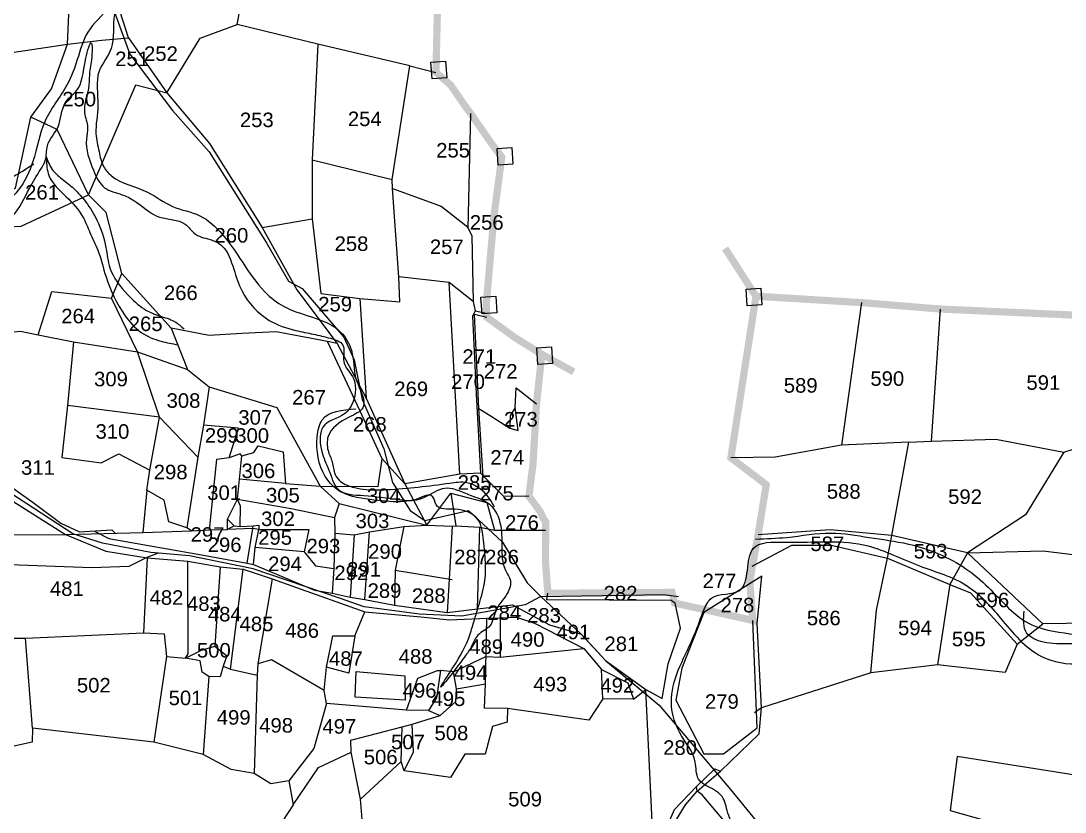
# Model space of a CAD drawing. Header units: inches. Extents: x 206739 to 240559, y 1587423 to 1599564.
# Drawn here: x 220236 to 221685, y 1591240 to 1592338 of the extents above; entities that cross this region are included whole.
import ezdxf
from ezdxf.enums import TextEntityAlignment as Align

# ---------------------------------------------------------------- set-up
doc = ezdxf.new("R2010")
doc.units = ezdxf.units.IN
doc.header["$MEASUREMENT"] = 0
doc.linetypes.add('DASHED2', pattern=[0.375, 0.25, -0.125])
for name, color, linetype in [('PLOT', 7, 'Continuous'), ('PLOT NO', 7, 'Continuous'), ('ROAD', 1, 'Continuous'), ('STREAM', 4, 'Continuous'), ('VILLAGE BOUNDARY STONES', 1, 'Continuous'), ('VILLAGE BOUNDRY', 5, 'Continuous')]:
    doc.layers.add(name, color=color, linetype=linetype)
doc.styles.get("Standard").update_dxf_attribs({"font": 'arial.ttf'})

msp = doc.modelspace()

# ---------------------------------------------------------------- linework, layer by layer
at = {"layer": 'PLOT'}
for points in [[(219994.03008, 1591948.24304), (220045.34164, 1591992.64253), (220109.02611, 1592046.48253), (220175.07118, 1592049.6308), (220236.36365, 1592052.88365), (220329.88607, 1592096.45128), (220395.46236, 1592249.14731), (220438.40459, 1592238.17044), (220484.75414, 1592314.0219), (220535.84231, 1592332.64435), (220558.5884, 1592454.21427), (220588.67436, 1592574.97973), (220717.11158, 1592585.50414), (220803.53967, 1592595.54834), (220811.9111, 1592605.03804), (220818.22971, 1592619.33506)], [(220414.93604, 1591714.40011), (220428.01071, 1591787.99952), (220397.47685, 1591878.91917), (220361.7239, 1591953.2828), (220376.09785, 1591987.35843), (220354.37892, 1592072.23863), (220329.88607, 1592096.45128), (220286.09831, 1592186.99541), (220249.59884, 1592204.38491), (220278.20794, 1592243.74145), (220300.68873, 1592305.60326), (220302.79247, 1592357.52222), (220285.63372, 1592391.61024), (220242.34334, 1592498.9917), (220070.87705, 1592492.25786)], [(220173.39057, 1592286.7251), (220300.68873, 1592305.60326), (220348.33429, 1592311.18957), (220385.10495, 1592314.45648), (220361.9523, 1592387.02585)], [(220775.38742, 1592275.67281), (220647.69851, 1592305.74121), (220535.84231, 1592332.64435)], [(220385.10495, 1592314.45648), (220438.40459, 1592238.17044), (220497.59589, 1592167.86043), (220570.53096, 1592051.33673), (220618.60475, 1591964.93646), (220674.62708, 1591890.13227), (220661.08313, 1591893.25842)], [(220647.69851, 1592305.74121), (220639.99268, 1592145.01777), (220640.18589, 1592063.25057), (220651.97749, 1591959.62199), (220706.13398, 1591952.67835), (220761.85701, 1591947.94237), (220760.22208, 1591982.64382)], [(220845.002, 1591708.81397), (220829.91089, 1591974.87308), (220760.22208, 1591982.64382), (220751.37363, 1592105.35699), (220750.87264, 1592117.65755), (220775.38742, 1592275.67281), (220811.79353, 1592266.48845)], [(220751.37363, 1592105.35699), (220818.8997, 1592080.86855), (220853.27133, 1592054.12271), (220856.29375, 1592050.34653), (220859.92188, 1592209.3594)], [(220008.62521, 1592086.94132), (220095.25369, 1592093.75916), (220107.63996, 1592070.58035), (220143.3678, 1592076.77585), (220173.62154, 1592086.11941), (220228.45658, 1592105.86478), (220249.59884, 1592204.38491)], [(220639.99268, 1592145.01777), (220750.87264, 1592117.65755)], [(220570.53096, 1592051.33673), (220640.18589, 1592063.25057)], [(220856.29375, 1592050.34653), (220861.37151, 1592039.56254), (220863.36095, 1591948.65515), (220829.91089, 1591974.87308)], [(220940.72914, 1591678.38199), (220905.86229, 1591677.82171), (220873.75661, 1591710.47599), (220845.002, 1591708.81397), (220768.78117, 1591695.39636), (220737.26002, 1591730.13639), (220706.76858, 1591796.5772), (220661.08313, 1591893.25842), (220590.27048, 1591906.43912), (220542.40477, 1591904.11592), (220497.22401, 1591901.42296), (220444.44459, 1591911.4415), (220376.09785, 1591987.35843)], [(220260.08456, 1591902.25808), (220279.02553, 1591962.18762), (220361.7239, 1591953.2828)], [(220706.13398, 1591952.67835), (220714.76787, 1591814.59716)], [(220863.36095, 1591948.65515), (220866.12935, 1591935.79383), (220881.62133, 1591932.56078)], [(221402.0597, 1591947.01611), (221374.15995, 1591748.98001)], [(220866.12935, 1591935.79383), (220862.66592, 1591928.19722), (220867.36931, 1591820.20449), (220873.75661, 1591710.47599)], [(220877.43252, 1591705.83389), (220871.22037, 1591800.12794), (220865.16027, 1591931.04244), (220882.26351, 1591926.78373)], [(221499.36063, 1591754.80138), (221511.70323, 1591938.05622)], [(219995.38109, 1591899.00564), (220076.52883, 1591918.95645), (220117.88813, 1591912.8529), (220159.53205, 1591914.42824), (220211.44911, 1591905.08824), (220235.60131, 1591907.24687), (220260.08456, 1591902.25808), (220308.93606, 1591892.57315), (220397.47685, 1591878.91917), (220467.27297, 1591854.23488), (220496.99743, 1591830.05299), (220590.78376, 1591801.66298), (220651.10417, 1591692.19513), (220677.53737, 1591668.43752), (220767.39089, 1591646.04833), (220799.26294, 1591637.98518), (220832.23181, 1591682.47166), (220882.28946, 1591669.67511), (220892.77194, 1591631.2889), (220904.52636, 1591631.12378), (220963.89585, 1591631.2301)], [(220444.44459, 1591911.4415), (220467.27297, 1591854.23488)], [(220308.93606, 1591892.57315), (220300.74937, 1591804.34123), (220292.83808, 1591731.96303), (220347.15841, 1591724.8436), (220371.64771, 1591737.01607), (220414.93604, 1591714.40011)], [(220674.62708, 1591890.13227), (220714.76787, 1591814.59716), (220768.78117, 1591695.39636), (220799.26294, 1591637.98518)], [(220496.99743, 1591830.05299), (220489.2072, 1591776.86875), (220481.40962, 1591732.53536), (220466.00836, 1591634.69264)], [(220921.54182, 1591801.65881), (220923.17108, 1591828.88032), (220951.23231, 1591806.37954)], [(220428.01071, 1591787.99952), (220300.74937, 1591804.34123)], [(220871.22037, 1591800.12794), (220888.22604, 1591789.32188), (220914.24016, 1591772.64378), (220925.58435, 1591769.75722), (220921.54182, 1591801.65881), (220914.65441, 1591789.68066), (220914.24016, 1591772.64378)], [(219902.51004, 1591797.01622), (219949.77062, 1591764.85663), (220005.10273, 1591749.90598), (220022.27155, 1591745.91257), (220087.24476, 1591727.84479), (220131.68489, 1591718.88533), (220157.88799, 1591719.69423), (220177.68566, 1591716.3839), (220194.61353, 1591711.03696), (220252.93282, 1591669.85052), (220291.40555, 1591640.75967), (220317.33227, 1591628.88553), (220362.15226, 1591631.91828), (220367.43385, 1591626.09149)], [(220428.01071, 1591787.99952), (220481.40962, 1591732.53536)], [(222673.58078, 1591786.87366), (222549.90477, 1591689.72287), (222429.05943, 1591620.33802), (222444.69718, 1591599.49313), (222291.94604, 1591494.13504), (222237.93195, 1591474.41269), (222218.925, 1591496.86235), (222204.36375, 1591513.55199), (222144.59579, 1591486.14351), (222058.80041, 1591483.02025), (221970.92904, 1591469.63778), (221889.19688, 1591475.63267), (221815.83425, 1591503.47168), (221653.90802, 1591501.43805), (221549.24955, 1591599.60802), (221444.39717, 1591623.81377), (221358.58976, 1591631.61112), (221258.69411, 1591624.91706)], [(220524.70627, 1591731.56666), (220538.02063, 1591772.85901), (220489.2072, 1591776.86875)], [(221467.85188, 1591753.43285), (221499.36063, 1591754.80138), (221588.32512, 1591757.30776), (221683.01701, 1591739.48172), (221775.47004, 1591768.8697)], [(220542.57377, 1591734.29398), (220559.25496, 1591738.9644), (220565.12609, 1591748.26519), (220599.58493, 1591739.80006), (220602.82826, 1591696.08257), (220539.02539, 1591701.90219)], [(221415.18035, 1591433.20379), (221423.13474, 1591520.48185), (221438.39017, 1591592.50488), (221444.39717, 1591623.81377), (221467.85188, 1591753.43285), (221374.15995, 1591748.98001), (221282.51355, 1591732.52138), (221220.88398, 1591731.77174)], [(220472.72764, 1591630.17713), (220497.26113, 1591631.82771), (220522.72168, 1591632.13792), (220522.47934, 1591646.64694), (220536.34664, 1591674.16163), (220539.02539, 1591701.90219), (220542.57377, 1591734.29398), (220540.21594, 1591736.97944), (220524.70627, 1591731.56666), (220507.35125, 1591729.28171), (220497.26113, 1591631.82771)], [(220651.10417, 1591692.19513), (220731.74861, 1591692.03847), (220737.26002, 1591730.13639)], [(221683.01701, 1591739.48172), (221629.5391, 1591652.43127), (221549.24955, 1591599.60802), (221524.53395, 1591555.6762), (221507.53501, 1591444.6054)], [(220410.44403, 1591686.69916), (220414.93604, 1591714.40011)], [(219428.08181, 1591599.69717), (219580.06236, 1591603.28868), (219652.34647, 1591605.79598), (219769.82617, 1591610.71642), (219976.76113, 1591616.84334), (220070.95772, 1591618.73126), (220092.61643, 1591619.51718), (220206.67533, 1591624.91257), (220297.7216, 1591625.08231), (220405.24732, 1591628.0019), (220472.72764, 1591630.17713), (220466.00836, 1591634.69264), (220441.23351, 1591642.94001), (220434.87749, 1591673.09244), (220410.44403, 1591686.69916), (220405.24732, 1591628.0019)], [(220602.82826, 1591696.08257), (220651.10417, 1591692.19513)], [(220210.90641, 1591680.44996), (220297.7216, 1591625.08231), (220353.90591, 1591602.29665), (220411.20533, 1591592.8638), (220467.6961, 1591588.08605), (220512.2929, 1591580.31516), (220544.17487, 1591576.93724), (220584.50239, 1591563.59922), (220713.18488, 1591517.86923), (220790.65649, 1591511.103), (220830.34388, 1591507.02424), (220882.41163, 1591509.37711), (220900.71638, 1591509.40213), (220923.28032, 1591510.65194), (220948.46726, 1591502.38479), (221016.68603, 1591467.09613), (221041.35743, 1591437.97851), (221078.00442, 1591419.53324), (221085.79789, 1591396.76223), (221102.73771, 1591410.36528), (221125.37707, 1591397.75029), (221134.09498, 1591445.94388), (221150.98738, 1591495.30984), (221143.71072, 1591530.07197), (221138.0103, 1591533.57456), (220965.56452, 1591534.56441), (220967.10067, 1591543.62038)], [(220522.47934, 1591646.64694), (220531.85013, 1591637.34671), (220540.13473, 1591636.54908), (220540.67195, 1591664.47578), (220536.34664, 1591674.16163)], [(220536.34664, 1591674.16163), (220610.9722, 1591661.37573), (220671.15894, 1591648.77524), (220671.40215, 1591626.93063), (220670.18374, 1591578.00754), (220667.88558, 1591543.88173)], [(220832.23181, 1591682.47166), (220839.56315, 1591637.47556)], [(220677.53737, 1591668.43752), (220671.15894, 1591648.77524)], [(220337.87547, 1591629.98683), (220357.96361, 1591619.87986), (220494.53393, 1591595.7676), (220549.93143, 1591585.63722), (220558.59811, 1591583.51245), (220643.1167, 1591547.85813), (220667.88558, 1591543.88173), (220692.87215, 1591538.31033), (220713.30517, 1591534.89284), (220754.11205, 1591526.9832), (220827.44039, 1591517.05435), (220869.18719, 1591522.18164), (220918.17016, 1591527.46441), (220969.23157, 1591500.05194), (221013.10563, 1591486.98523), (221031.83039, 1591467.08812), (221047.00149, 1591450.6521), (221102.73771, 1591410.36528)], [(220531.85013, 1591637.34671), (220522.72168, 1591632.13792)], [(220558.59811, 1591583.51245), (220561.0835, 1591607.30082), (220566.07473, 1591632.31274), (220557.49864, 1591633.3643), (220522.72168, 1591632.13792)], [(220540.13473, 1591636.54908), (220558.18541, 1591637.31968), (220566.21095, 1591638.28564), (220566.07473, 1591632.31274)], [(220549.93143, 1591585.63722), (220557.49864, 1591633.3643), (220558.18541, 1591637.31968)], [(220566.07473, 1591632.31274), (220635.50055, 1591631.97407), (220629.02303, 1591601.12797), (220561.0835, 1591607.30082)], [(220671.40215, 1591626.93063), (220698.24542, 1591625.01417), (220719.43592, 1591628.88565), (220767.37873, 1591636.42296), (220799.26294, 1591637.98518), (220834.34813, 1591636.89624), (220839.56315, 1591637.47556), (220872.77002, 1591635.39592), (220892.77194, 1591631.2889)], [(220713.30517, 1591534.89284), (220719.43592, 1591628.88565)], [(220767.37873, 1591636.42296), (220755.16535, 1591575.55467), (220754.11205, 1591526.9832)], [(220834.34813, 1591636.89624), (220830.01135, 1591563.44588), (220827.44039, 1591517.05435)], [(220869.18719, 1591522.18164), (220872.77002, 1591635.39592)], [(220698.24542, 1591625.01417), (220692.87215, 1591538.31033)], [(221549.24955, 1591599.60802), (221654.12221, 1591602.80417), (221796.546, 1591585.0781), (222066.80042, 1591564.46918), (222159.09881, 1591605.72192), (222266.4203, 1591573.40474), (222329.80415, 1591583.86891), (222429.05943, 1591620.33802)], [(220629.02303, 1591601.12797), (220644.6278, 1591581.93355), (220670.18374, 1591578.00754)], [(221250.67205, 1591581.23377), (221305.58562, 1591610.47859), (221360.05295, 1591610.44674), (221438.39017, 1591592.50488), (221524.53395, 1591555.6762), (221553.32339, 1591544.38201), (221618.04968, 1591472.90849), (221653.90802, 1591501.43805)], [(220411.20533, 1591592.8638), (220405.86401, 1591488.86105)], [(220464.49938, 1591453.74373), (220468.07193, 1591459.5008), (220467.6961, 1591588.08605)], [(220512.2929, 1591580.31516), (220504.81685, 1591470.4165)], [(220526.94343, 1591438.51386), (220544.17487, 1591576.93724)], [(220755.16535, 1591575.55467), (220834.21206, 1591562.86079)], [(220584.50239, 1591563.59922), (220564.43735, 1591445.75783)], [(221810.18163, 1590911.57551), (221720.52257, 1590931.63114), (221655.51392, 1590984.06978), (221510.99946, 1591016.35321), (221419.50261, 1591045.711), (221290.36411, 1591165.30525), (221263.39103, 1591166.64795), (221181.09433, 1591264.22157), (221174.34706, 1591268.96731), (221173.07949, 1591275.69558), (221198.65874, 1591300.31742), (221198.65874, 1591300.31742), (221206.52112, 1591296.85159), (221260.30916, 1591348.68266), (221263.44398, 1591384.58275), (221257.34347, 1591501.87219), (221263.62765, 1591567.65934), (221183.2658, 1591517.19861), (221152.91537, 1591439.72422), (221144.34291, 1591395.42943), (221183.6082, 1591320.99346), (221210.89784, 1591320.87542), (221257.34908, 1591356.96367), (221251.35225, 1591506.05634)], [(219974.85024, 1591515.02973), (219967.11483, 1591370.86417), (220029.95055, 1591365.39433), (220103.10868, 1591392.43537), (220137.04432, 1591469.76025), (220198.48086, 1591481.25951), (220242.45591, 1591481.55177), (220405.86401, 1591488.86105), (220434.64616, 1591487.31786), (220438.00684, 1591455.75296), (220420.27005, 1591337.32635), (220251.9841, 1591356.70409), (220242.45591, 1591481.55177)], [(220656.5032, 1591408.96649), (220659.97216, 1591440.97057), (220668.74728, 1591484.70576), (220699.24481, 1591484.80153), (220713.18488, 1591517.86923)], [(221043.11639, 1591397.33136), (221023.76688, 1591367.53119), (220910.81855, 1591383.76534), (220879.27844, 1591384.41339), (220880.48926, 1591418.08632), (220882.41163, 1591509.37711)], [(220900.71638, 1591509.40213), (220900.96226, 1591455.11585)], [(220699.24481, 1591484.80153), (220691.02358, 1591433.05398), (220659.97216, 1591440.97057)], [(220438.00684, 1591455.75296), (220464.49938, 1591453.74373), (220486.45953, 1591464.73929), (220504.81685, 1591470.4165), (220521.63953, 1591456.81248), (220516.46309, 1591442.34878), (220512.17995, 1591427.72645), (220496.48671, 1591428.18432), (220487.25029, 1591434.15786), (220484.84118, 1591449.86037), (220464.49938, 1591453.74373)], [(220835.89659, 1591434.81013), (220880.80899, 1591455.9846), (220900.96226, 1591455.11585), (221016.68603, 1591467.09613)], [(221618.04968, 1591472.90849), (221601.24796, 1591433.86927), (221507.53501, 1591444.6054), (221415.18035, 1591433.20379), (221263.44398, 1591384.58275), (221253.82826, 1591377.99872)], [(220801.63676, 1591381.04841), (220770.73715, 1591381.67946), (220659.75015, 1591390.61038), (220656.5032, 1591408.96649), (220583.82352, 1591451.44671), (220564.43735, 1591445.75783), (220563.55685, 1591429.88366), (220559.46445, 1591293.4967), (220527.56837, 1591299.22342), (220488.69046, 1591319.8355), (220420.27005, 1591337.32635)], [(220516.46309, 1591442.34878), (220526.94343, 1591438.51386), (220563.55685, 1591429.88366)], [(221085.79789, 1591396.76223), (221043.11639, 1591397.33136), (221041.35743, 1591437.97851)], [(220174.70167, 1591009.73945), (220355.96315, 1590983.59936), (220525.30893, 1590962.77254), (220573.76364, 1590954.26245), (220577.31565, 1590973.71339), (220609.45234, 1591090.35203), (220675.91215, 1591114.92206), (220684.82858, 1591140.44444), (220712.17774, 1591196.89101), (220707.14693, 1591258.21499), (220693.94758, 1591323.22022), (220693.59256, 1591339.79961), (220765.08274, 1591358.57871), (220778.67212, 1591362.28555), (220817.41732, 1591374.0568), (220839.54013, 1591393.55214), (220840.31178, 1591411.00011), (220835.89659, 1591434.81013), (220817.9621, 1591436.73284), (220812.67206, 1591398.81058), (220801.63676, 1591381.04841), (220817.41732, 1591374.0568)], [(220496.48671, 1591428.18432), (220488.69046, 1591319.8355)], [(220701.26722, 1591435.12628), (220768.73179, 1591429.15206), (220769.06137, 1591395.24708), (220699.71065, 1591399.36576), (220701.26722, 1591435.12628)], [(220770.73715, 1591381.67946), (220786.54119, 1591425.97245), (220814.01551, 1591436.49759), (220817.9621, 1591436.73284)], [(220675.91215, 1591114.92206), (220888.56527, 1591090.14868), (220907.46619, 1591119.6023), (221012.37532, 1591130.20596), (221113.83701, 1591178.54692), (221102.73771, 1591410.36528)], [(220840.31178, 1591411.00011), (220880.48926, 1591418.08632)], [(220659.75015, 1591390.61038), (220642.50671, 1591328.51766), (220607.86882, 1591283.46834), (220582.75598, 1591279.26455), (220559.46445, 1591293.4967)], [(220910.81855, 1591383.76534), (220910.31945, 1591364.85546), (220890.08924, 1591358.65), (220880.24631, 1591320.47782), (220851.66277, 1591320.481), (220831.81414, 1591288.28836), (220767.50744, 1591297.41482), (220763.51426, 1591310.14553), (220765.08274, 1591358.57871)], [(220251.9841, 1591356.70409), (220251.37986, 1591337.03437), (220022.17767, 1591286.50941), (219887.64967, 1591256.38869), (219720.68283, 1591182.82117), (219624.42624, 1591200.11257), (219482.9304, 1591264.94036), (219359.23788, 1591319.29672), (219340.25638, 1591300.22088), (219317.75921, 1591279.0376), (219295.70259, 1591183.2986), (219290.00021, 1591145.44642), (219271.2362, 1591132.76497), (219271.76592, 1591102.62263), (219272.92243, 1591085.651), (219271.58142, 1590945.71473), (219272.18988, 1590931.23212), (219227.09745, 1590918.69322), (219207.81896, 1590810.40038), (219201.64595, 1590739.50642), (219198.53542, 1590710.63455), (219149.88346, 1590706.91845)], [(220767.50744, 1591297.41482), (220780.39781, 1591323.61248), (220778.67212, 1591362.28555)], [(220607.86882, 1591283.46834), (220613.68455, 1591250.38122), (220648.9393, 1591301.81852), (220693.94758, 1591323.22022)], [(220763.51426, 1591310.14553), (220707.14693, 1591258.21499)], [(222021.27401, 1591127.45859), (222034.53436, 1591217.86592), (221965.38073, 1591237.28753), (221946.86002, 1591270.00356), (221716.25601, 1591288.42332), (221534.64554, 1591317.0481), (221525.00255, 1591242.41668), (221572.74354, 1591228.92522), (221602.87211, 1591118.40123), (221659.98738, 1591115.14315), (221869.99711, 1591110.91987)], [(221173.07949, 1591275.69558), (221142.42577, 1591243.2318), (221113.83701, 1591178.54692), (221157.76582, 1591250.39209), (221174.34706, 1591268.96731), (221206.52112, 1591296.85159)], [(220613.68455, 1591250.38122), (220597.71227, 1591226.15654), (220633.805, 1591142.98999), (220684.82858, 1591140.44444)]]:
    msp.add_lwpolyline(points, dxfattribs=at)
at = {"layer": 'ROAD'}
for points in [[(220354.86029, 1592380.73708), (220387.20365, 1592291.77591), (220446.22696, 1592213.58475), (220497.03565, 1592156.03492), (220576.84017, 1592030.03385), (220606.96245, 1591976.68652), (220626.04821, 1591966.34836), (220684.10401, 1591899.26074), (220698.4464, 1591867.75971), (220709.48353, 1591812.56874), (220739.5492, 1591743.95736), (220751.47717, 1591697.45774), (220776.01871, 1591658.47668), (220796.10166, 1591644.48694), (220857.07742, 1591658.67168), (220904.19054, 1591614.72), (220938.29128, 1591557.96733), (220957.04393, 1591539.42813), (221127.99393, 1591542.12234), (221148.0531, 1591539.14528)], [(220957.04393, 1591539.42813), (220935.33858, 1591527.87379), (220847.82113, 1591512.12509), (220788.89955, 1591514.7657), (220712.02235, 1591525.11713), (220677.87103, 1591536.68168), (220558.36986, 1591577.5329), (220470.0463, 1591595.55013), (220416.36147, 1591600.15413), (220348.92397, 1591613.00998), (220307.77166, 1591626.09049), (220187.60639, 1591704.17906)], [(219408.32655, 1591463.60168), (219531.85589, 1591462.74689), (219584.8221, 1591471.31042), (219655.25302, 1591517.02728), (219751.86838, 1591538.82039), (219788.11008, 1591555.29182), (219915.8048, 1591571.06408), (220045.01473, 1591588.57497), (220208.22421, 1591584.26276), (220334.06908, 1591579.48329), (220386.2643, 1591581.45789), (220411.16805, 1591593.79999), (220426.69978, 1591599.77549)], [(220957.04393, 1591539.42813), (221013.10563, 1591486.98523), (221047.00149, 1591450.6521), (221121.20207, 1591388.31523), (221220.26422, 1591271.52836), (221294.93828, 1591180.40517), (221358.62409, 1591114.98661), (221442.21838, 1591054.51481), (221509.27888, 1591022.03724), (221579.84651, 1590954.71417), (221619.34206, 1590911.82268), (221665.6363, 1590879.71579)]]:
    msp.add_lwpolyline(points, dxfattribs=at)
at = {"layer": 'STREAM'}
for points in [[(220749.40155, 1593853.67805), (220740.7591, 1593819.06484), (220733.79238, 1593787.38257), (220728.9919, 1593768.51799), (220695.06044, 1593736.20714), (220679.45308, 1593727.62121), (220666.7889, 1593700.23688), (220646.3642, 1593679.82294), (220632.79686, 1593658.71012), (220611.34823, 1593642.91721), (220594.24133, 1593597.46591), (220572.0643, 1593565.16528), (220555.7001, 1593530.26482), (220543.33047, 1593502.76956), (220491.13868, 1593453.76057), (220454.28314, 1593411.06482), (220428.77256, 1593382.44683), (220399.36513, 1593351.52238), (220374.08126, 1593326.13601), (220332.70255, 1593278.24978), (220295.28597, 1593221.51461), (220276.65225, 1593197.71362), (220268.25063, 1593161.34954), (220241.18776, 1593139.96751), (220229.27051, 1593100.49672), (220204.56812, 1593061.26767), (220201.75191, 1593010.17518), (220137.17419, 1592962.50147), (220071.46001, 1592939.95453), (220031.86094, 1592926.31997), (219928.19858, 1592887.9467), (219817.54941, 1592837.68799), (219744.16986, 1592819.87669), (219641.60268, 1592756.97394), (219595.63916, 1592709.38687), (219569.87491, 1592682.40033), (219509.66286, 1592675.83708), (219447.80665, 1592623.55052), (219367.04722, 1592575.35823), (219276.9368, 1592564.17913), (219209.07921, 1592537.88325), (219121.37052, 1592512.01533), (219011.29944, 1592453.39482), (218957.19865, 1592416.38333), (218885.0345, 1592374.18642), (218823.03473, 1592315.28853), (218799.95259, 1592266.88285), (218771.71643, 1592223.52199), (218758.10332, 1592159.20695), (218741.47677, 1592078.24061), (218726.62016, 1592023.8022), (218728.12829, 1591993.3), (218724.9582, 1591952.2722), (218711.4873, 1591920.98506), (218695.41349, 1591875.46443), (218680.24815, 1591816.80379), (218668.2172, 1591747.55757), (218632.91173, 1591693.50582), (218585.20929, 1591626.88176), (218558.74306, 1591610.04885), (218563.11815, 1591564.14154), (218578.37364, 1591551.99343), (218568.15392, 1591508.67789), (218558.69714, 1591463.01459), (218557.7118, 1591425.13848), (218564.81612, 1591374.18922), (218562.63705, 1591318.8269), (218554.45848, 1591272.05172), (218549.36926, 1591250.09531), (218541.82786, 1591220.16771), (218593.42874, 1591177.52536), (218669.34065, 1591139.78006), (218695.87352, 1591112.20817), (218706.73987, 1591085.35358), (218727.17283, 1591041.7567), (218724.9919, 1591003.79792), (218718.19187, 1590980.52299), (218705.88786, 1590958.66791), (218696.88151, 1590941.2417), (218693.21406, 1590924.78473), (218688.16614, 1590902.23105)], [(220784.62698, 1593192.58729), (220778.2555, 1593182.5175), (220773.39149, 1593166.1324), (220759.60381, 1593154.90794), (220740.10422, 1593114.48915), (220717.39426, 1593096.01433), (220705.02708, 1593067.34136), (220666.42715, 1593036.74296), (220646.87867, 1593009.71336), (220623.90437, 1592988.86644), (220595.44, 1592960.22742), (220558.58266, 1592926.43757), (220552.01543, 1592891.31808), (220522.29354, 1592837.78848), (220510.0903, 1592788.15637), (220495.2809, 1592754.51086), (220488.31682, 1592718.93596), (220477.99863, 1592691.58735), (220479.59642, 1592665.37774), (220469.36212, 1592624.44114), (220467.64085, 1592567.7535), (220452.88006, 1592523.6091), (220446.74666, 1592493.40902), (220398.45453, 1592427.90663), (220373.39536, 1592384.07701), (220358.11541, 1592357.35163), (220328.69382, 1592322.11899), (220314.19098, 1592284.15297), (220300.07778, 1592249.78375), (220269.05916, 1592198.01254), (220252.62683, 1592142.96186), (220232.10512, 1592102.86845), (220202.25965, 1592073.76707), (220161.31067, 1592034.85169), (220114.30023, 1592016.20023), (220086.79196, 1592007.79565), (220058.37977, 1591987.69195), (220031.9189, 1591969.09217), (220003.47188, 1591944.53675), (219986.00508, 1591919.71371), (219955.88619, 1591858.92041), (219934.49317, 1591831.43016), (219912.53709, 1591792.26435), (219901.05542, 1591755.19171), (219872.15041, 1591701.95308), (219858.06819, 1591687.63164), (219825.18707, 1591682.62039), (219792.67145, 1591667.36679), (219776.41688, 1591629.96417), (219753.17793, 1591604.39981), (219750.04277, 1591569.76764), (219738.42089, 1591524.81348), (219727.45626, 1591490.17235), (219664.07029, 1591439.03079), (219650.69245, 1591391.70195), (219650.57745, 1591342.66341), (219635.54705, 1591281.21158), (219622.10619, 1591260.14477), (219580.27208, 1591269.51023), (219590.95275, 1591229.09795), (219590.26411, 1591201.03285), (219577.96512, 1591188.80047), (219576.64526, 1591157.18954)], [(220786.62502, 1593152.54134), (220779.48359, 1593133.60605), (220771.62504, 1593112.1771), (220758.89735, 1593090.41152), (220720.89354, 1593061.12161), (220713.027, 1593043.02493), (220697.25327, 1593029.93626), (220654.19138, 1592977.0708), (220634.40321, 1592964.14897), (220617.19413, 1592923.27853), (220589.47685, 1592906.03135), (220588.86153, 1592879.54846), (220591.44447, 1592848.62075), (220571.09814, 1592801.89351), (220561.30144, 1592762.56525), (220543.16655, 1592736.87043), (220524.50642, 1592694.08741), (220510.00509, 1592648.74993), (220495.19093, 1592607.93799), (220478.30576, 1592580.62438), (220473.70409, 1592523.08873), (220459.78767, 1592485.74924), (220433.14133, 1592451.50843), (220403.47027, 1592403.41701), (220365.85396, 1592346.81872), (220361.20866, 1592299.46354), (220344.45554, 1592267.97201), (220342.7446, 1592220.39098), (220340.08888, 1592181.30934), (220344.296, 1592156.61983), (220350.74591, 1592135.65397), (220361.63232, 1592122.84582), (220411.42878, 1592100.39416), (220446.3904, 1592080.32887), (220484.06023, 1592067.58807), (220515.12444, 1592041.9004), (220547.53913, 1591996.67864), (220578.10471, 1591958.18904), (220604.00756, 1591939.99551), (220679.96108, 1591905.6348), (220694.5261, 1591880.94763), (220701.28463, 1591840.01882), (220710.42845, 1591801.20043), (220691.33209, 1591788.10373), (220662.12452, 1591761.10408), (220662.02854, 1591741.82686), (220667.77925, 1591725.80877), (220671.82618, 1591708.60228), (220679.2923, 1591698.76942), (220698.79545, 1591690.48247), (220715.06196, 1591687.68156), (220743.64733, 1591687.51664), (220830.94574, 1591696.63603), (220854.4562, 1591697.54768), (220882.49193, 1591679.50162), (220892.53286, 1591663.42325)], [(219996.55078, 1591934.9984), (220017.87954, 1591949.14618), (220034.45717, 1591965.58752), (220059.37363, 1591978.4538), (220090.07586, 1591999.36771), (220101.34571, 1592008.34506), (220148.14857, 1592014.63983), (220162.29614, 1592015.61791), (220181.9209, 1592032.26992), (220199.76715, 1592046.17692), (220224.36004, 1592066.88697), (220247.95195, 1592105.53696), (220263.40266, 1592131.95157), (220269.78844, 1592143.97374), (220272.74334, 1592164.49887), (220287.55303, 1592190.99392), (220297.31396, 1592223.78878), (220312.55556, 1592240.57477), (220326.06694, 1592286.00104), (220333.5475, 1592307.49455), (220334.47244, 1592290.95223), (220331.12017, 1592266.68507), (220330.36404, 1592249.15249), (220324.28596, 1592210.33277), (220328.5287, 1592190.08675), (220326.81173, 1592173.79876), (220336.58828, 1592130.65539), (220352.0445, 1592106.37753), (220376.11529, 1592096.67947), (220392.40285, 1592088.84685), (220428.42526, 1592065.65998), (220463.65658, 1592055.85948), (220478.18852, 1592041.78739), (220501.5011, 1592033.56645), (220514.72646, 1592025.74062), (220531.25861, 1591993.37483), (220542.82211, 1591962.72092), (220580.59216, 1591922.34589), (220617.23091, 1591908.45326), (220641.73234, 1591903.15754), (220665.56158, 1591897.46584), (220682.64479, 1591888.16245), (220683.88372, 1591865.1823), (220687.26985, 1591856.67937), (220695.79425, 1591844.68736), (220696.26375, 1591808.19848), (220684.74126, 1591792.72365), (220654.88849, 1591774.23414), (220651.16896, 1591757.20187), (220653.36756, 1591740.57875), (220657.76257, 1591727.60229), (220663.20195, 1591714.69806), (220675.91078, 1591688.10761), (220711.4926, 1591679.38414), (220759.0904, 1591673.93777), (220784.67169, 1591673.25996), (220799.67654, 1591678.84057), (220827.94555, 1591689.88145), (220841.09063, 1591686.94594), (220859.42203, 1591679.82573), (220885.82094, 1591667.32206), (220901.53788, 1591637.30478), (220909.49171, 1591572.85107), (220914.73872, 1591562.72937), (220910.52, 1591543.30955), (220894.70092, 1591519.15012), (220886.67219, 1591498.67459), (220870.08362, 1591485.64538), (220861.64615, 1591471.08279), (220851.21613, 1591454.98451), (220818.37671, 1591413.92171), (220834.47179, 1591439.14867), (220858.84751, 1591486.2665), (220865.13555, 1591506.62167), (220874.20753, 1591537.30429), (220878.34729, 1591553.31716), (220877.77428, 1591617.16615), (220870.20844, 1591645.65006), (220838.07126, 1591660.20338), (220812.10518, 1591666.44631), (220806.7139, 1591678.65493), (220787.01515, 1591675.19615), (220762.49079, 1591670.70482), (220720.30721, 1591673.72966), (220674.56914, 1591687.69217), (220658.27732, 1591705.78733), (220647.11926, 1591760.93298), (220653.91124, 1591784.11886), (220700.72339, 1591799.83228)], [(220270.49808, 1592150.70165), (220279.36279, 1592131.88214), (220292.87453, 1592118.7818), (220309.30349, 1592105.16341), (220326.07909, 1592086.53098), (220341.50807, 1592061.32797), (220353.88536, 1592022.95909), (220359.40125, 1591995.27147), (220383.97558, 1591958.20334), (220406.96877, 1591938.20146), (220428.16857, 1591928.51149), (220448.86131, 1591920.94562), (220462.58294, 1591910.01893)], [(219905.48481, 1592071.02869), (219909.53896, 1592078.63009), (219933.16965, 1592077.97594), (219956.72162, 1592078.46027), (219977.33417, 1592081.7156), (220002.85852, 1592083.48022), (220015.76234, 1592082.31326), (220034.94529, 1592079.75011), (220051.35378, 1592080.88451), (220062.07235, 1592084.82854), (220092.7206, 1592085.3459), (220112.58721, 1592082.83002), (220154.00125, 1592086.60832), (220177.75787, 1592084.1326), (220190.40494, 1592104.31033), (220226.89007, 1592123.07645), (220243.82411, 1592133.16979), (220253.7016, 1592139.34351)], [(220271.04187, 1592146.39896), (220274.80205, 1592123.26812), (220298.7975, 1592093.97919), (220321.59376, 1592066.40667), (220331.78145, 1592044.08006), (220342.45143, 1592019.98749), (220354.0375, 1591982.64349), (220380.52959, 1591928.81247), (220403.02873, 1591905.5377), (220430.52039, 1591893.40386), (220453.54906, 1591888.51848)], [(223261.52979, 1590563.81236), (223225.55925, 1590586.53017), (223174.61447, 1590588.9001), (223112.4818, 1590596.71587), (223045.71775, 1590595.70082), (223028.80709, 1590597.44795), (222975.9756, 1590579.72016), (222916.93818, 1590556.98065), (222881.48005, 1590520.15934), (222857.93719, 1590510.02106), (222778.49202, 1590524.49267), (222704.24908, 1590541.61853), (222665.06296, 1590563.45934), (222620.27688, 1590593.19024), (222576.90778, 1590618.66988), (222499.96875, 1590664.54431), (222444.71455, 1590696.07625), (222391.32661, 1590729.04655), (222345.6354, 1590753.84625), (222314.49997, 1590772.97034), (222278.30417, 1590798.94589), (222249.17116, 1590808.06109), (222203.73412, 1590825.54176), (222164.57154, 1590837.56425), (222108.22468, 1590859.34524), (222069.56833, 1590868.78405), (222021.80587, 1590867.77334), (221935.85902, 1590878.8527), (221897.54055, 1590883.40488), (221843.53683, 1590892.10999), (221812.61585, 1590903.39292), (221759.86469, 1590910.05274), (221707.53531, 1590927.7116), (221647.01913, 1590959.53442), (221624.95859, 1590965.86523), (221586.86636, 1590957.66709), (221562.46968, 1590940.92313), (221556.41174, 1590919.55502), (221544.84301, 1590911.5539), (221493.39946, 1590924.39793), (221460.07168, 1590942.0611), (221407.67371, 1590970.18984), (221361.51697, 1590988.60276), (221323.72826, 1590980.75293), (221295.49513, 1590986.32969), (221279.19335, 1591031.51278), (221269.72273, 1591064.24597), (221267.87589, 1591090.95955), (221252.7507, 1591115.44582), (221256.15175, 1591165.65032), (221236.96586, 1591206.22248), (221220.67154, 1591228.66391), (221215.79036, 1591242.40177), (221207.10802, 1591263.7328), (221175.99521, 1591285.99041), (221171.41654, 1591309.56914), (221149.55459, 1591350.93829), (221138.44114, 1591398.13022), (221150.14089, 1591442.14699), (221170.64428, 1591486.7724), (221183.3908, 1591520.3869), (221194.0479, 1591536.83564), (221233.33769, 1591547.70082), (221251.94983, 1591605.76739), (221295.54234, 1591614.56428), (221411.37565, 1591609.33185), (221482.74628, 1591581.67022), (221547.76021, 1591554.62058), (221595.11482, 1591509.00068), (221651.91484, 1591456.14772), (221706.27234, 1591446.23649), (221782.13423, 1591467.7791), (221818.75672, 1591470.83672), (221885.68042, 1591451.56773), (221964.09171, 1591443.84521), (222054.54637, 1591452.20172), (222112.80237, 1591462.01238), (222176.65706, 1591466.95269), (222238.97689, 1591471.26116), (222297.03475, 1591476.32646), (222338.74786, 1591497.0854), (222415.83868, 1591549.96681), (222482.5067, 1591590.32616), (222560.28082, 1591629.8761), (222658.55473, 1591639.29894), (222715.78227, 1591641.15239), (222763.60053, 1591649.71569), (222804.10434, 1591665.13365), (222830.01696, 1591678.49138), (222846.37732, 1591685.40557), (222905.95041, 1591687.53173), (222947.17766, 1591692.48491), (222975.61919, 1591699.7086), (223005.79541, 1591697.06317), (223035.46518, 1591701.74308), (223070.29792, 1591723.07785)], [(221255.21903, 1591618.99105), (221298.63426, 1591621.3175), (221360.04128, 1591627.25047), (221412.82456, 1591621.11155), (221467.16156, 1591612.04237), (221547.05828, 1591577.68119), (221577.87511, 1591552.1351), (221638.2337, 1591499.94217), (221698.27494, 1591486.54208), (221741.6559, 1591484.47842), (221768.20399, 1591481.58854), (221765.57306, 1591475.66881), (221745.42477, 1591473.93835), (221721.89132, 1591472.31137), (221690.72941, 1591473.5322), (221654.43171, 1591475.74804), (221631.24441, 1591488.65833), (221627.80955, 1591518.79766)]]:
    msp.add_spline(points, degree=3, dxfattribs=at)
at = {"layer": 'VILLAGE BOUNDARY STONES'}
for points in [[(220804.76266, 1592280.41865), (220825.16336, 1592281.82905), (220826.7573, 1592258.77346), (220806.3566, 1592257.36306)], [(220896.52659, 1592160.61837), (220916.92728, 1592162.02876), (220918.52122, 1592138.97317), (220898.12053, 1592137.56278)], [(221241.95782, 1591965.58804), (221262.35852, 1591966.99843), (221263.95246, 1591943.94285), (221243.55177, 1591942.53245)], [(220874.22058, 1591954.35015), (220894.62127, 1591955.76055), (220896.21522, 1591932.70496), (220875.81452, 1591931.29456)], [(220951.6069, 1591884.16579), (220972.0076, 1591885.57619), (220973.60154, 1591862.5206), (220953.20084, 1591861.1102)]]:
    msp.add_lwpolyline(points, close=True, dxfattribs=at)
at = {"layer": 'VILLAGE BOUNDRY', "linetype": 'DASHED2', "ltscale": 50, "const_width": 10}
msp.add_lwpolyline([(220814.58678, 1592388.88251), (220811.79353, 1592266.48845), (220832.56553, 1592248.33662), (220849.96633, 1592222.85491), (220859.92188, 1592209.3594), (220887.43157, 1592169.70658), (220903.12068, 1592148.83628), (220892.3714, 1592068.63856), (220881.79463, 1591947.61139), (220881.62133, 1591932.56078), (220882.26351, 1591926.78373), (220921.47721, 1591898.32828), (220958.5954, 1591875.29067), (221002.75502, 1591850.91803), (220958.5954, 1591875.29067), (220951.23231, 1591806.37954), (220946.45133, 1591723.52701), (220940.72914, 1591678.38199), (220956.37866, 1591657.15351), (220960.43364, 1591647.9232), (220963.94376, 1591643.04478), (220963.71685, 1591587.08461), (220967.10067, 1591543.62038), (221139.24706, 1591544.94516), (221142.77985, 1591530.14451), (221251.35225, 1591506.05634), (221247.09158, 1591560.42489), (221250.67205, 1591581.23377), (221258.69411, 1591624.91706), (221269.95152, 1591694.40031), (221220.88398, 1591731.77174), (221255.68651, 1591955.81152), (221212.91954, 1592022.2094), (221255.68651, 1591955.81152), (221402.0597, 1591947.01611), (221511.70323, 1591938.05622), (221811.74711, 1591924.43762)], dxfattribs=at)

# ---------------------------------------------------------------- texts
at = {"layer": 'PLOT NO'}
for s, p in [('251', (220390.21485, 1592285.22004)), ('252', (220430.1887, 1592292.4772)), ('250', (220316.82901, 1592229.33155)), ('253', (220563.21638, 1592200.56871)), ('254', (220713.03118, 1592201.93899)), ('255', (220835.53232, 1592158.38227)), ('261', (220265.25857, 1592100.11809)), ('256', (220882.1806, 1592058.2552)), ('260', (220527.98169, 1592040.39286)), ('258', (220694.58075, 1592028.80909)), ('257', (220826.8012, 1592024.46941)), ('266', (220457.79054, 1591960.64739)), ('259', (220671.9018, 1591944.85909)), ('264', (220315.36188, 1591928.33277)), ('265', (220409.0489, 1591917.58445)), ('271', (220871.90005, 1591872.13841)), ('272', (220901.48518, 1591851.66654)), ('309', (220360.89483, 1591840.96445)), ('270', (220856.19772, 1591837.24408)), ('590', (221437.87749, 1591841.60111)), ('591', (221654.38151, 1591836.06058)), ('269', (220777.4328, 1591827.30513)), ('589', (221317.79683, 1591832.09298)), ('308', (220461.5022, 1591811.09112)), ('267', (220635.71204, 1591815.67302)), ('307', (220561.08028, 1591787.69121)), ('268', (220720.01288, 1591778.0633)), ('273', (220929.56088, 1591785.11765)), ('310', (220362.91655, 1591768.19825)), ('299', (220514.66631, 1591762.68575)), ('300', (220556.79765, 1591762.59206)), ('274', (220910.68272, 1591732.21054)), ('311', (220259.55579, 1591718.21077)), ('298', (220443.70439, 1591711.93173)), ('306', (220565.45139, 1591713.58421)), ('285', (220865.40344, 1591697.36452)), ('301', (220517.90215, 1591683.23902)), ('305', (220599.3771, 1591679.85247)), ('304', (220739.35033, 1591679.00697)), ('275', (220896.29631, 1591682.61741)), ('588', (221377.49148, 1591685.04112)), ('592', (221545.79526, 1591677.75577)), ('302', (220592.61702, 1591647.06596)), ('303', (220723.70986, 1591644.10331)), ('276', (220931.03974, 1591641.86136)), ('297', (220494.82931, 1591625.27327)), ('295', (220588.58944, 1591621.10484)), ('296', (220518.57818, 1591611.00336)), ('293', (220655.60853, 1591609.20281)), ('290', (220741.13704, 1591601.58685)), ('587', (221354.75123, 1591612.29244)), ('593', (221497.90362, 1591602.06187)), ('287', (220860.50999, 1591594.0559)), ('286', (220903.39001, 1591594.01397)), ('294', (220602.40498, 1591584.47957)), ('292', (220694.28468, 1591572.04145)), ('291', (220711.99375, 1591577.02379)), ('277', (221205.11509, 1591560.88488)), ('481', (220299.68009, 1591550.11516)), ('289', (220740.36862, 1591547.41796)), ('282', (221067.84211, 1591543.75147)), ('482', (220437.92734, 1591537.79823)), ('483', (220489.84819, 1591529.31901)), ('288', (220801.78511, 1591540.38984)), ('596', (221583.47667, 1591534.38866)), ('484', (220518.78921, 1591514.7253)), ('284', (220906.47071, 1591516.81133)), ('278', (221230.00525, 1591527.28009)), ('485', (220562.75687, 1591501.17045)), ('283', (220961.63944, 1591513.10933)), ('586', (221349.79038, 1591509.40703)), ('486', (220626.05147, 1591491.96894)), ('491', (221002.34047, 1591490.04041)), ('594', (221476.28592, 1591495.61213)), ('490', (220938.8926, 1591479.61957)), ('281', (221069.00548, 1591473.56586)), ('595', (221550.99682, 1591480.26876)), ('500', (220503.58561, 1591464.61066)), ('488', (220783.49816, 1591456.05335)), ('489', (220881.45536, 1591469.61428)), ('487', (220686.86222, 1591453.17813)), ('494', (220859.80021, 1591433.41946)), ('502', (220337.07938, 1591416.13872)), ('493', (220970.352, 1591417.67923)), ('492', (221063.33657, 1591415.81042)), ('501', (220464.36807, 1591398.53838)), ('496', (220789.02187, 1591408.9145)), ('495', (220829.07716, 1591397.35206)), ('279', (221208.41241, 1591393.50425)), ('499', (220531.16228, 1591371.47569)), ('498', (220590.05273, 1591360.46113)), ('497', (220677.72606, 1591358.97942)), ('508', (220833.19656, 1591349.83633)), ('507', (220772.90968, 1591337.37114)), ('280', (221150.41869, 1591329.62434)), ('506', (220735.07241, 1591316.43457)), ('509', (220935.41444, 1591258.09018))]:
    msp.add_text(s, height=20.139367, dxfattribs=at).set_placement(p, align=Align.MIDDLE_CENTER)

doc.saveas('drawing.dxf')
